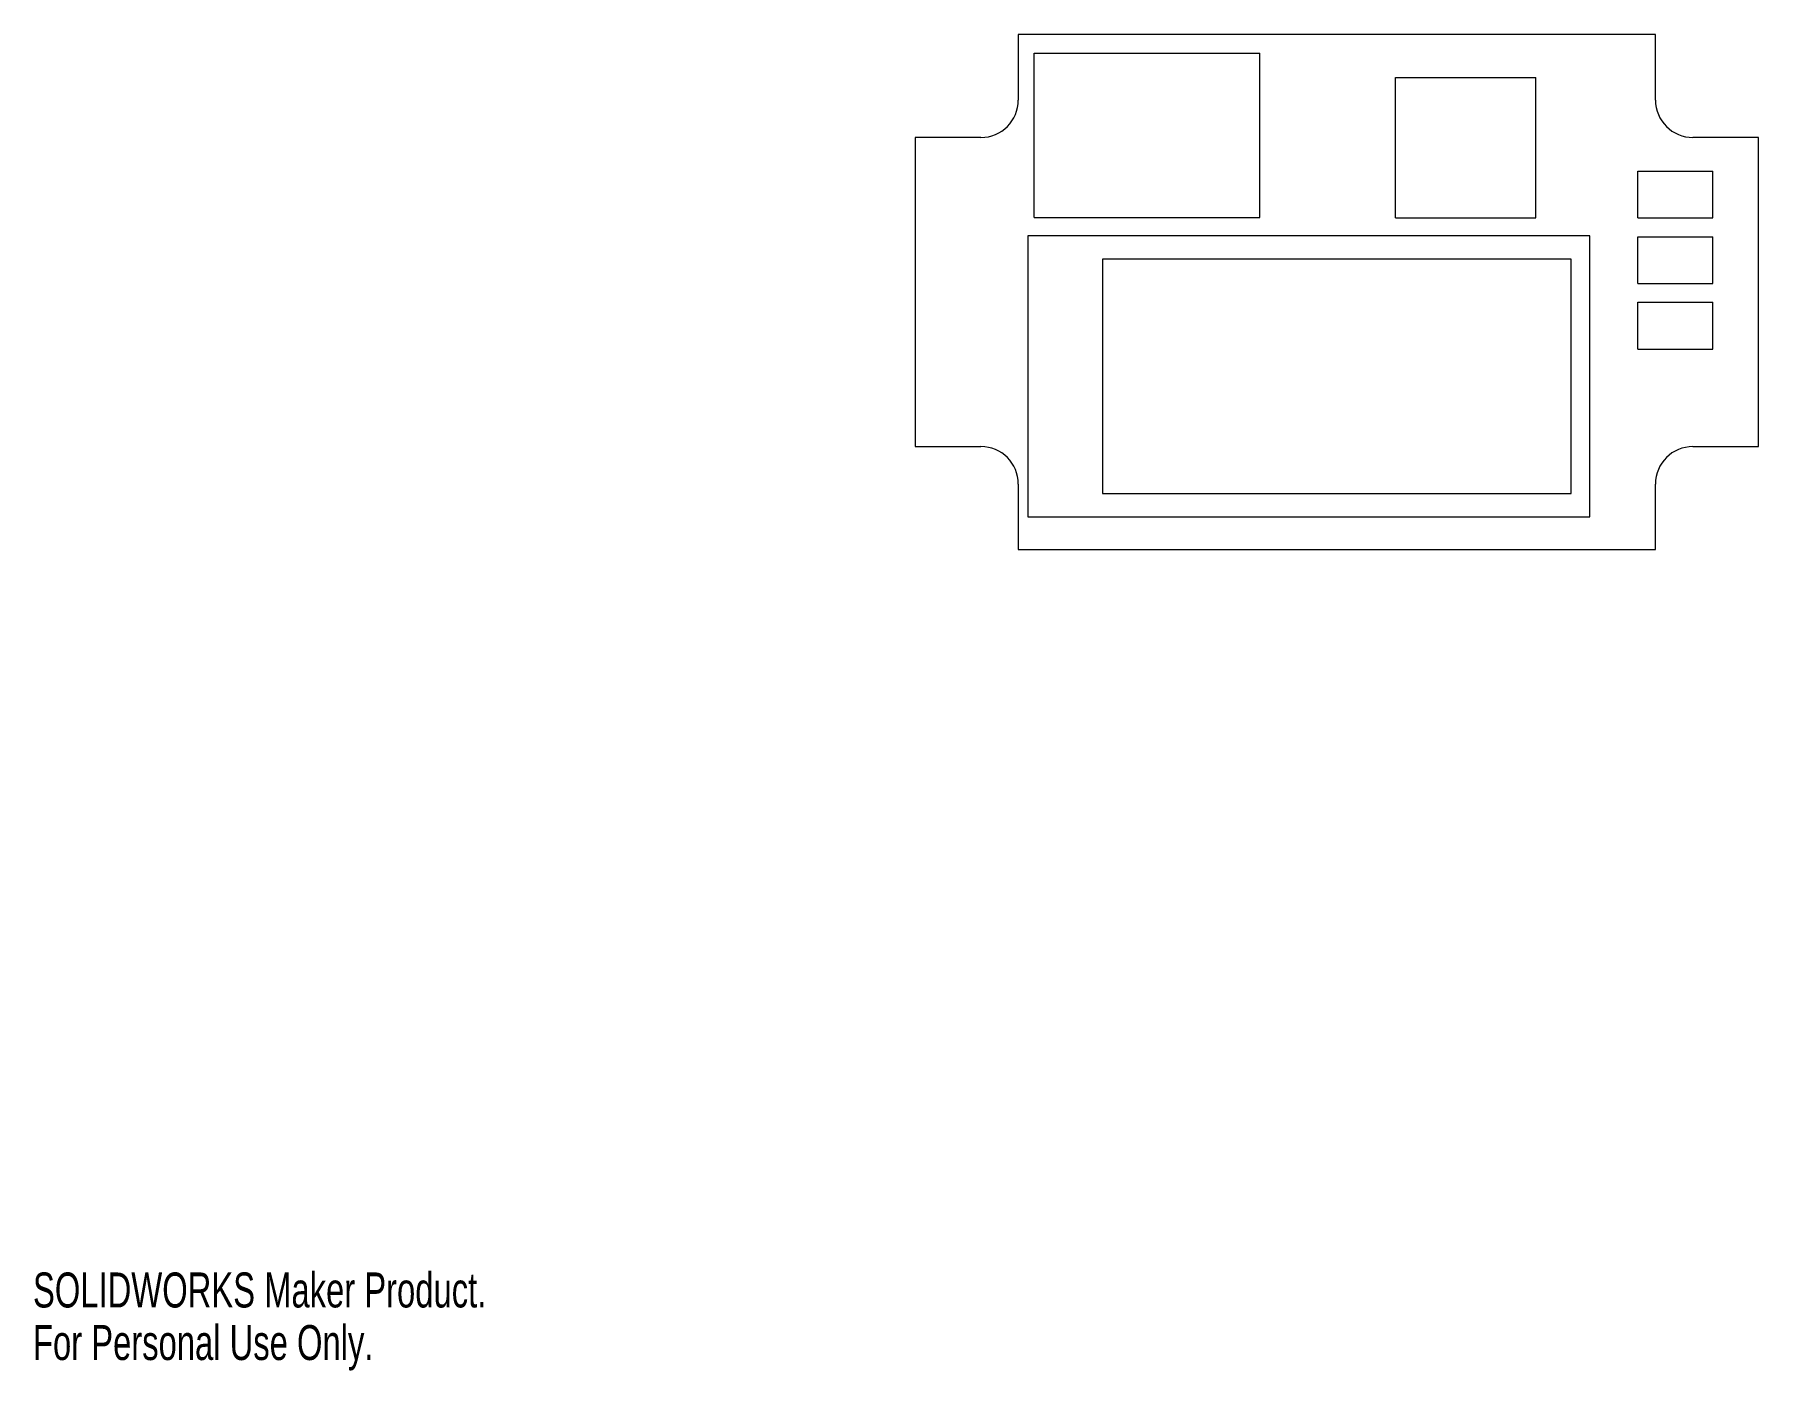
# Model space of a CAD drawing. Header units: millimetres. Extents: x 0 to 184, y 0 to 143.
import ezdxf

# ---------------------------------------------------------------- set-up
doc = ezdxf.new("R2010")
doc.units = ezdxf.units.MM
doc.styles.add('SLDTEXTSTYLE0', font='TXT', dxfattribs={"width": 0.7})

msp = doc.modelspace()

# ---------------------------------------------------------------- linework, layer by layer
at = {"color": 7, "linetype": 'Continuous', "lineweight": 18}
for p, q in [((173.16, 142.59), (105.16, 142.59)), ((105.16, 142.59), (105.16, 135.59)), ((173.16, 135.59), (173.16, 142.59)), ((106.85, 123.03), (106.85, 140.59)), ((106.85, 140.59), (130.95, 140.59)), ((130.95, 123.03), (130.95, 140.59)), ((145.4, 138), (160.4, 138)), ((145.4, 123), (145.4, 138)), ((160.4, 123), (160.4, 138)), ((101.16, 131.59), (94.16, 131.59)), ((94.16, 131.59), (94.16, 98.59)), ((184.16, 131.59), (177.16, 131.59)), ((184.16, 98.59), (184.16, 131.59)), ((171.28, 128), (179.28, 128)), ((171.28, 123), (171.28, 128)), ((179.28, 123), (179.28, 128)), ((106.85, 123.03), (130.95, 123.03)), ((145.4, 123), (160.4, 123)), ((171.28, 123), (179.28, 123)), ((166.16, 121.09), (106.16, 121.09)), ((106.16, 121.09), (106.16, 91.09)), ((166.16, 91.09), (166.16, 121.09)), ((171.28, 116), (171.28, 121)), ((171.28, 121), (179.28, 121)), ((179.28, 116), (179.28, 121)), ((114.16, 118.59), (114.16, 93.59)), ((164.16, 118.59), (114.16, 118.59)), ((164.16, 93.59), (164.16, 118.59)), ((171.28, 116), (179.28, 116)), ((171.28, 109), (171.28, 114)), ((171.28, 114), (179.28, 114)), ((179.28, 109), (179.28, 114)), ((171.28, 109), (179.28, 109)), ((94.16, 98.59), (101.16, 98.59)), ((177.16, 98.59), (184.16, 98.59)), ((105.16, 94.59), (105.16, 87.59)), ((173.16, 87.59), (173.16, 94.59)), ((114.16, 93.59), (164.16, 93.59)), ((106.16, 91.09), (166.16, 91.09)), ((105.16, 87.59), (173.16, 87.59))]:
    msp.add_line(p, q, dxfattribs=at)
for centre, start, end in [((101.16, 135.59), 270, 0), ((177.16, 135.59), 180, 270), ((101.16, 94.59), 0, 90), ((177.16, 94.59), 90, 180)]:
    msp.add_arc(centre, 4, start, end, dxfattribs=at)

# ---------------------------------------------------------------- texts
at = {"color": 7, "linetype": 'Continuous', "char_height": 3.7351, "attachment_point": 1, "style": 'SLDTEXTSTYLE0'}
for s, insert in [('SOLIDWORKS Maker Product.', (0, 10.42)), ('For Personal Use Only.', (0, 4.81))]:
    msp.add_mtext(s, dxfattribs=dict(at, insert=insert))

doc.saveas('drawing.dxf')
